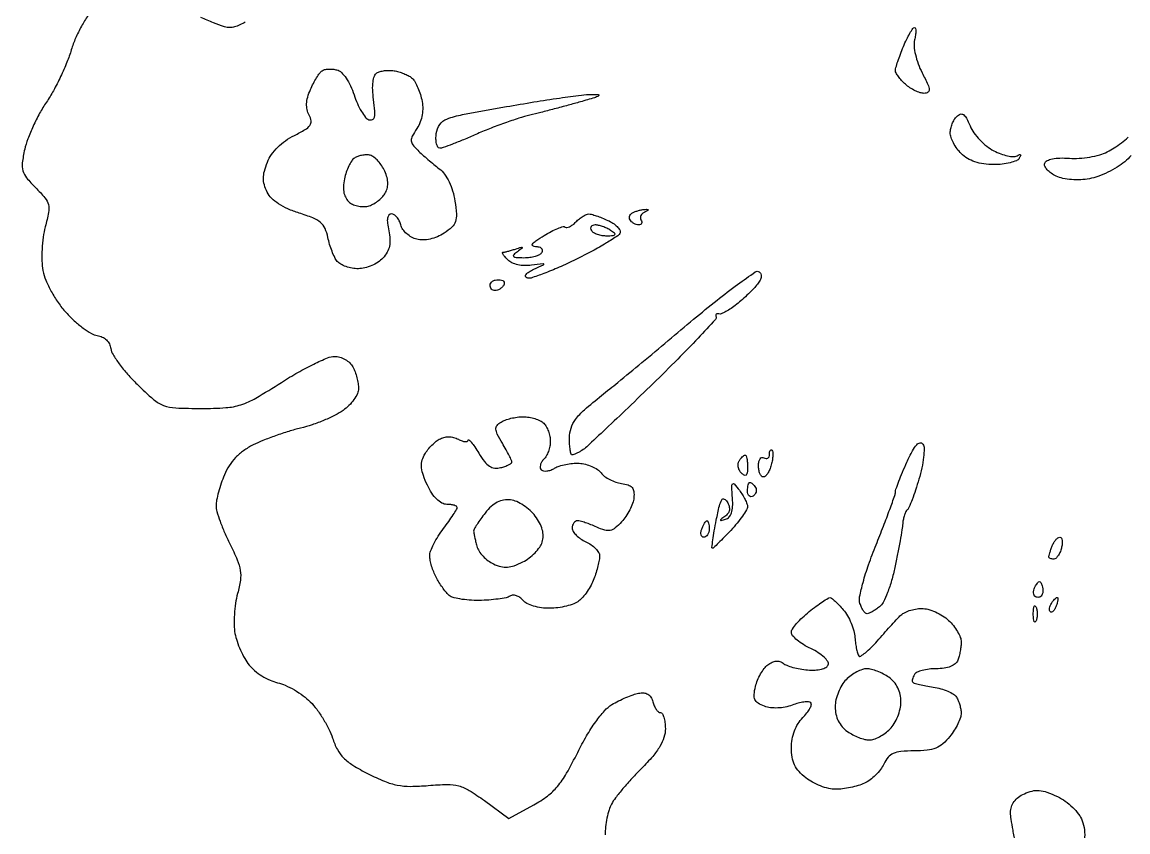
# Model space of a CAD drawing. Extents: x 0 to 102, y 0 to 135.
# Drawn here: x 35.24 to 52.32, y 54.67 to 67.17 of the extents above; entities that cross this region are included whole.
import ezdxf

# ---------------------------------------------------------------- set-up
doc = ezdxf.new("R2010")
doc.units = 0
doc.header["$MEASUREMENT"] = 0

msp = doc.modelspace()

# ---------------------------------------------------------------- linework, layer by layer
for points in [[(36.262381, 67.271974, 0.024768), (36.160425, 67.108408, 0.024182), (36.069083, 66.92382, 0.030632), (36.003853, 66.745076, -0.024577), (35.936792, 66.554172, -0.014258), (35.838657, 66.331722, -0.01423), (35.727284, 66.113791, -0.023197), (35.619244, 65.936495, 0.023419), (35.514753, 65.764853, 0.016988), (35.414202, 65.56495, 0.017226), (35.331576, 65.368218, 0.035555), (35.283559, 65.208532, 0.022858), (35.246788, 65.00093, 0.102058), (35.255859, 64.878264, 0.103539), (35.312664, 64.770096, 0.023876), (35.45192, 64.616865, -0.022157), (35.595854, 64.459575, -0.113715), (35.649096, 64.354846, -0.107778), (35.6526, 64.234654, -0.018943), (35.602203, 64.01289, 0.03062), (35.569405, 63.851194, 0.021487), (35.551607, 63.666234, 0.021728), (35.549883, 63.485107, 0.037896), (35.566313, 63.335921, 0.051395), (35.610563, 63.186628, 0.028116), (35.693173, 63.01432, 0.027037), (35.801003, 62.841307, 0.030838), (35.922617, 62.688763, 0.024493), (36.049717, 62.561229, 0.02592), (36.186396, 62.44927, 0.026701), (36.313434, 62.365841, 0.096881), (36.404287, 62.334261, -0.07458), (36.481615, 62.311163, -0.08231), (36.545873, 62.26688, -0.08395), (36.591475, 62.205072, -0.081739), (36.614754, 62.131137, 0.102729), (36.64774, 62.03982, 0.020991), (36.744272, 61.896689, 0.021289), (36.872807, 61.73706, 0.018576), (37.020206, 61.581237, 0.015754), (37.27245, 61.348816, 0.088387), (37.429514, 61.255371, 0.079046), (37.616615, 61.216933, 0.011215), (38.010378, 61.2081, 0.016239), (38.390755, 61.220457, 0.062305), (38.622915, 61.264962, 0.053805), (38.853311, 61.368226, 0.010075), (39.248446, 61.60995, -0.012841), (39.503115, 61.763814, -0.015734), (39.748895, 61.893757, -0.014256), (39.959842, 61.989574, -0.099792), (40.070094, 62.0118, -0.075024), (40.150628, 61.999648, -0.056962), (40.232516, 61.963731, -0.057486), (40.303372, 61.910758, -0.080819), (40.351223, 61.848162, -0.035298), (40.384778, 61.773192, -0.023211), (40.413074, 61.682948, -0.023369), (40.432509, 61.592083, -0.041017), (40.4388, 61.515522, -0.108422), (40.421927, 61.438626, -0.045399), (40.3687, 61.34625, -0.042101), (40.291465, 61.25411, -0.042586), (40.200163, 61.176597, -0.039282), (40.079417, 61.104176, -0.017107), (39.909128, 61.026589, -0.016806), (39.721657, 60.956089, -0.021485), (39.544513, 60.90455, 0.014985), (39.361742, 60.85394, 0.010198), (39.156961, 60.785965, 0.010284), (38.961873, 60.712208, 0.020283), (38.81078, 60.644264, 0.040003), (38.664696, 60.556078, 0.045846), (38.541579, 60.449244, 0.046867), (38.442194, 60.324004, 0.04537), (38.36663, 60.181119, 0.017223), (38.31785, 60.052048, 0.015897), (38.276633, 59.916454, 0.016124), (38.247674, 59.793366, 0.049746), (38.2392, 59.708405, 0.071137), (38.252202, 59.617479, 0.01529), (38.301594, 59.46572, 0.015675), (38.370295, 59.291989, 0.014386), (38.451604, 59.117785, -0.015606), (38.566759, 58.869488, -0.061989), (38.61299, 58.708249, -0.074993), (38.613855, 58.556451, -0.029767), (38.571616, 58.351778, 0.028542), (38.539982, 58.200365, 0.02065), (38.521466, 58.028949, 0.020964), (38.517446, 57.864116, 0.042001), (38.530635, 57.734612, 0.036551), (38.562495, 57.614129, 0.022815), (38.616297, 57.478325, 0.022857), (38.681942, 57.348623, 0.038088), (38.750054, 57.246978, 0.053157), (38.834033, 57.160844, 0.033635), (38.947941, 57.07873, 0.033577), (39.072228, 57.012399, 0.051771), (39.187784, 56.97415, -0.051061), (39.308189, 56.934484, -0.027186), (39.447872, 56.862715, -0.026762), (39.58399, 56.773047, -0.037364), (39.69443, 56.677985, -0.036941), (39.792875, 56.56381, -0.02229), (39.892799, 56.415577, -0.022265), (39.979398, 56.258567, -0.036002), (40.037027, 56.117381, 0.044452), (40.112087, 55.942006, 0.073289), (40.208138, 55.812885, 0.059058), (40.352244, 55.699434, 0.019942), (40.585953, 55.568991, 0.019822), (40.840897, 55.452205, 0.049237), (41.037283, 55.393275, 0.049684), (41.240348, 55.374163, 0.020498), (41.516553, 55.386998, -0.017423), (41.809816, 55.402433, -0.070444), (41.987103, 55.380532, -0.072659), (42.148606, 55.3106, -0.01927), (42.382285, 55.153382), (42.76067, 54.87705), (43.143685, 55.08817, 0.035477), (43.354793, 55.224885, 0.056885), (43.510289, 55.372458, 0.045086), (43.651192, 55.575019, 0.01458), (43.8228, 55.897912, -0.017312), (43.959493, 56.151754, -0.023233), (44.101586, 56.370995, -0.025714), (44.237319, 56.541295, -0.076481), (44.351737, 56.63646, -0.019545), (44.453904, 56.692546, -0.015451), (44.568396, 56.74534, -0.015718), (44.677851, 56.787759, -0.037027), (44.762337, 56.810621, -0.062578), (44.844772, 56.816009, -0.119982), (44.907747, 56.796628, -0.124638), (44.95323, 56.751147, -0.070529), (44.983517, 56.678828, 0.039633), (45.005638, 56.615284, 0.05111), (45.036133, 56.561571, 0.060722), (45.069903, 56.52457, 0.179315), (45.101667, 56.5128, -0.269498), (45.130449, 56.496072, -0.056096), (45.154447, 56.440208, -0.04482), (45.170973, 56.360362, -0.028635), (45.1764, 56.265679, -0.077664), (45.155204, 56.130042, -0.05717), (45.092498, 55.991212, -0.042948), (44.981334, 55.83691, -0.018814), (44.809794, 55.651952, 0.010443), (44.662206, 55.498066, 0.010593), (44.521887, 55.338865, 0.01043), (44.405762, 55.195381, 0.04206), (44.344494, 55.100934, 0.048954), (44.306589, 55.009648, 0.022756), (44.274791, 54.88524, 0.022288), (44.253026, 54.750507, 0.028906), (44.2458, 54.625616, 0.042504)], [(38.690881, 67.174223, -0.034378), (38.607352, 67.128929, -0.035552), (38.523887, 67.09779, -0.071623), (38.454504, 67.0878, -0.080828), (38.367282, 67.101993, -0.012214), (38.20039, 67.162354, -0.013426), (38.005354, 67.244427, -0.011247)], [(52.367511, 65.112479, -0.036976), (52.27027, 65.017539, -0.038122), (52.154148, 64.934058, -0.024429), (52.008206, 64.854662, -0.024527), (51.856727, 64.790556, -0.041489), (51.723936, 64.754037, -0.035806), (51.590911, 64.738824, -0.030152), (51.449111, 64.741377, -0.03121), (51.316489, 64.76016, -0.056168), (51.212181, 64.794184, -0.043906), (51.133682, 64.838639, -0.059814), (51.072716, 64.892383, -0.07489), (51.037152, 64.94675, -0.190126), (51.034649, 64.993047, -0.203255), (51.071062, 65.03433, -0.061562), (51.151939, 65.06149, -0.045345), (51.267815, 65.074333, -0.022963), (51.414703, 65.07049, 0.034453), (51.56473, 65.07001, 0.025508), (51.729547, 65.089329, 0.025993), (51.88401, 65.123816, 0.051448), (52.000759, 65.169696, 0.025395), (52.104448, 65.230175, 0.016659), (52.217641, 65.309646, 0.016771), (52.322963, 65.394638, 0.030689)], [(50.585217, 54.505435, -0.009202), (50.5446, 54.698266, -0.009027), (50.515418, 54.867108, -0.036983), (50.507204, 54.970664, -0.079838), (50.520922, 55.05897, -0.08022), (50.561611, 55.138372, -0.073672), (50.62874, 55.206132, -0.053919), (50.719941, 55.260214, -0.048132), (50.841932, 55.302182, -0.080329), (50.949963, 55.310281, -0.066248), (51.068948, 55.28395, -0.023725), (51.229463, 55.216553, -0.043223), (51.352107, 55.144468, -0.038255), (51.46601, 55.049647, -0.039993), (51.557816, 54.945006, -0.069333), (51.613339, 54.843796, -0.063309), (51.64752, 54.702205, -0.055869), (51.647337, 54.550269, -0.038596)]]:
    msp.add_lwpolyline(points, format="xyb")
for points in [[(49.022995, 67.0878, -0.353273), (49.038525, 67.075263, -0.051238), (49.043318, 67.031885, -0.039553), (49.038924, 66.970441, -0.022621), (49.024456, 66.89745, 0.083156), (49.017222, 66.801181, 0.033525), (49.038024, 66.670588, 0.031443), (49.080421, 66.52739, 0.030946), (49.140624, 66.38985, -0.008591), (49.22957, 66.209089, -0.086144), (49.251793, 66.128233, -0.295553), (49.231166, 66.088453, -0.130147), (49.171292, 66.0726, -0.079259), (49.109617, 66.082438, -0.034396), (49.03243, 66.113729, -0.032941), (48.953269, 66.159028, -0.037504), (48.884311, 66.212612, -0.024189), (48.825089, 66.271661, -0.028261), (48.775046, 66.333293, -0.029066), (48.739376, 66.389268, -0.128005), (48.7296, 66.426829, -0.071861), (48.736013, 66.471217, -0.008733), (48.765609, 66.565418, -0.010217), (48.805244, 66.676646, -0.008258), (48.852183, 66.794417, -0.013089), (48.902653, 66.906841, -0.019779), (48.952925, 67.001619, -0.015193), (48.998493, 67.074687, -0.250764)], [(40.104385, 66.434471, -0.13112), (40.1735, 66.395216, -0.047575), (40.246617, 66.308132, -0.041395), (40.314925, 66.189, -0.03158), (40.36997, 66.04905, 0.025692), (40.421207, 65.914143, 0.031254), (40.483236, 65.79407, 0.032662), (40.546652, 65.702286, 0.147729), (40.5995, 65.665543, 0.186581), (40.653028, 65.668475, 0.234486), (40.684112, 65.706405, 0.077697), (40.690575, 65.797566, 0.012258), (40.671003, 65.976717, -0.0221), (40.657467, 66.128161, -0.042005), (40.662236, 66.250341, -0.054755), (40.683421, 66.33986, -0.168637), (40.721802, 66.387722, -0.074458), (40.771272, 66.409348, -0.034148), (40.840504, 66.423037, -0.032861), (40.916747, 66.427711, -0.038886), (40.9887, 66.421784, -0.03226), (41.06083, 66.405318, -0.02424), (41.137664, 66.378364, -0.024724), (41.207723, 66.345783, -0.050465), (41.258212, 66.3123, -0.084029), (41.30058, 66.26367, -0.028199), (41.345277, 66.180406, -0.027139), (41.385218, 66.080984, -0.027891), (41.413739, 65.978716, -0.044487), (41.429248, 65.857537, -0.050742), (41.421886, 65.740885, -0.052137), (41.391596, 65.630842, -0.051862), (41.339162, 65.529235, 0.022692), (41.268943, 65.410663, 0.133273), (41.252999, 65.340774, 0.15722), (41.275945, 65.278411, 0.035293), (41.352834, 65.193355, 0.009269), (41.421239, 65.130052, 0.004703), (41.509519, 65.05282, 0.004669), (41.602146, 64.9748, 0.006953), (41.684765, 64.908432, -0.069751), (41.766464, 64.823952, -0.044328), (41.83703, 64.706442, -0.040421), (41.891985, 64.565339, -0.034756), (41.92692, 64.409928, -0.019785), (41.949878, 64.205913, -0.099542), (41.935532, 64.092596, -0.126714), (41.88021, 64.007497, -0.040579), (41.760221, 63.914152, -0.04414), (41.655774, 63.858197, -0.046356), (41.544806, 63.822535, -0.049174), (41.43595, 63.809405, -0.067017), (41.337825, 63.820449, -0.066361), (41.25726, 63.852481, -0.054946), (41.182089, 63.90623, -0.05694), (41.123259, 63.972431, -0.089483), (41.091329, 64.041275, 0.051399), (41.066948, 64.106348, 0.060149), (41.030757, 64.161426, 0.070075), (40.988857, 64.198875, 0.14844), (40.947598, 64.2114, 0.219105), (40.908595, 64.193447, 0.137507), (40.887073, 64.147096, 0.071192), (40.885542, 64.067618, 0.023336), (40.905348, 63.951918, -0.038305), (40.92365, 63.821699, -0.068843), (40.915643, 63.714298, -0.075395), (40.879812, 63.619788, -0.055727), (40.814358, 63.528918, -0.064936), (40.740847, 63.466301, -0.041993), (40.642187, 63.413433, -0.041737), (40.535084, 63.377399, -0.060355), (40.436047, 63.3654, -0.044134), (40.340937, 63.373812, -0.040179), (40.24563, 63.398833, -0.042552), (40.163897, 63.435539, -0.092995), (40.111261, 63.479213, -0.057826), (40.07143, 63.540381, -0.021456), (40.029596, 63.634368, -0.020925), (39.992324, 63.741774, -0.0237), (39.965894, 63.847578, 0.057521), (39.92138, 63.985446, 0.110499), (39.851679, 64.077643, 0.080403), (39.733615, 64.148881, 0.020335), (39.521725, 64.224257, -0.027929), (39.347129, 64.289369, -0.041834), (39.204116, 64.366833, -0.049345), (39.096277, 64.453797, -0.082952), (39.028108, 64.547684, -0.045358), (38.984452, 64.659628, -0.072223), (38.970442, 64.761257, -0.064296), (38.985397, 64.870847, -0.028876), (39.031432, 65.008942, -0.058899), (39.095395, 65.126816, -0.043221), (39.19144, 65.240563, -0.041036), (39.311706, 65.342101, -0.039976), (39.447958, 65.423631, 0.016865), (39.615507, 65.513655, 0.103527), (39.687966, 65.578904, 0.194214), (39.705236, 65.647182, 0.089106), (39.676412, 65.736047, -0.069171), (39.644997, 65.821239, -0.066545), (39.637438, 65.912926, -0.057218), (39.654417, 66.014924, -0.033757), (39.696439, 66.131215, -0.016379), (39.741886, 66.226024, -0.018069), (39.792079, 66.314531, -0.017744), (39.840085, 66.386619, -0.082433), (39.875393, 66.421781, -0.100439), (39.914858, 66.439339, -0.040786), (39.973406, 66.447404, -0.038244), (40.039779, 66.446004, -0.03958)], [(44.0343, 66.057437, -0.024463), (44.141375, 66.053777, -0.705724), (44.146253, 66.035336, -0.077351), (44.082952, 66.005079, -0.004002), (43.8651, 65.941613, -0.002657), (43.677185, 65.889572, -0.001779), (43.461692, 65.831949, -0.001791), (43.252494, 65.777606, -0.00353), (43.085798, 65.736192, 0.018421), (42.915552, 65.688472, 0.008059), (42.693431, 65.613322, 0.007962), (42.459908, 65.525881, 0.010546), (42.250421, 65.43847, -0.005701), (42.061107, 65.357314, -0.00779), (41.888665, 65.288837, -0.005371), (41.743265, 65.235484, -0.085442), (41.691654, 65.2266, -0.268478), (41.663064, 65.243144, -0.073482), (41.643235, 65.29353, -0.053477), (41.634256, 65.367144, -0.032881), (41.638731, 65.454448, -0.128661), (41.692223, 65.5912, -0.145422), (41.80387, 65.676638, -0.044509), (42.042398, 65.744046, -0.003157), (42.723, 65.867996, -0.003427), (43.146502, 65.939374, -0.004161), (43.544413, 66.000245, -0.003526), (43.879789, 66.046284, -0.028664)], [(49.881658, 65.569898, 0.057263), (49.940602, 65.465118, 0.03408), (50.032387, 65.355025, 0.033732), (50.140294, 65.256444, 0.048933), (50.248499, 65.186318, 0.030028), (50.356041, 65.138651, 0.036322), (50.461971, 65.107667, 0.039354), (50.552338, 65.095551, 0.15323), (50.606356, 65.109314, -0.031829), (50.643382, 65.12906, -0.327569), (50.659364, 65.125707, -0.300529), (50.661871, 65.108781, -0.02918), (50.641179, 65.070471, -0.159053), (50.596505, 65.032709, -0.035806), (50.500608, 65.001491, -0.033672), (50.379474, 64.979971, -0.027131), (50.247407, 64.9728, -0.034089), (50.091647, 64.983432, -0.047141), (49.955359, 65.015417, -0.052493), (49.839537, 65.068481, -0.062806), (49.7448, 65.142, -0.039848), (49.680051, 65.217983, -0.035418), (49.625302, 65.30623, -0.037156), (49.587539, 65.393069, -0.084178), (49.5756, 65.46348, -0.056111), (49.582996, 65.529181, -0.038799), (49.605252, 65.60068, -0.039121), (49.637878, 65.666941, -0.062497), (49.676544, 65.716704, -0.110789), (49.730951, 65.751173, -0.246107), (49.778163, 65.744588, -0.117631), (49.824667, 65.691073, -0.020802)], [(40.605875, 65.119995, 0.055752), (40.55046, 65.123409, 0.036802), (40.487063, 65.115543, 0.036881), (40.425738, 65.098523, 0.057436), (40.376624, 65.074238, 0.103415), (40.332944, 65.031023, 0.033767), (40.287896, 64.951821, 0.031989), (40.24845, 64.854668, 0.031092), (40.221281, 64.752356, 0.036361), (40.206169, 64.631799, 0.066947), (40.214221, 64.533438, 0.081201), (40.245728, 64.45396, 0.084855), (40.300547, 64.390022, 0.076935), (40.363437, 64.352396, 0.053238), (40.443269, 64.329508, 0.052459), (40.527625, 64.323762, 0.067734), (40.60403, 64.33704, 0.054426), (40.676193, 64.368927, 0.037974), (40.749675, 64.419278, 0.038365), (40.813526, 64.47916, 0.062423), (40.856414, 64.539737, 0.074404), (40.883901, 64.616739, 0.065194), (40.88938, 64.70207, 0.058141), (40.872333, 64.794579, 0.041051), (40.83305, 64.892808, 0.040287), (40.784647, 64.973006, 0.040477), (40.724077, 65.044269, 0.043637), (40.66099, 65.097213, 0.109958)], [(43.994062, 64.2114, -0.069312), (44.035824, 64.205583, -0.012591), (44.110673, 64.182267, -0.013342), (44.197505, 64.150191, -0.011749), (44.28631, 64.112222, -0.037173), (44.367699, 64.067565, -0.051848), (44.432244, 64.015396, -0.063948), (44.472185, 63.963902, -0.206693), (44.477439, 63.921872, -0.179257), (44.441296, 63.873129, -0.008471), (44.265581, 63.762704, -0.013041), (44.047304, 63.638294, -0.008927), (43.793492, 63.508052, -0.009987), (43.534305, 63.387208, -0.014305), (43.299592, 63.291359, -0.010095), (43.102898, 63.222024, -0.171567), (43.035294, 63.223452, -0.273833), (43.016738, 63.24662, -0.210748), (43.025705, 63.278441, -0.083082), (43.071033, 63.317791, -0.03071), (43.146, 63.357558, 0.001288), (43.29654, 63.426399, 0.444948), (43.299887, 63.437141, 0.301893), (43.287223, 63.443245, 0.001029), (43.109928, 63.418388, -0.04507), (43.003801, 63.412942, -0.046006), (42.899166, 63.426702, -0.049835), (42.808389, 63.457015, -0.091132), (42.744335, 63.501179, -0.016529), (42.701897, 63.54652, -0.035917), (42.673151, 63.584531, -0.067026), (42.661067, 63.610078, -0.507581), (42.667738, 63.6192, 0.055165), (42.692297, 63.621918, 0.00755), (42.742516, 63.63397, 0.008602), (42.801761, 63.650229, 0.007174), (42.864131, 63.669481, -0.003964), (42.953244, 63.697615, -0.328176), (42.966074, 63.693129, -0.402152), (42.964092, 63.681181, -0.004509), (42.8922, 63.628476, 0.034799), (42.834266, 63.580352, 0.433362), (42.834517, 63.554759, 0.17526), (42.871665, 63.539222, 0.010863), (42.992957, 63.535895, 0.03437), (43.083936, 63.541637, 0.039395), (43.169099, 63.559832, 0.043178), (43.23729, 63.586716, 0.139745), (43.2729, 63.6192, 0.170669), (43.279919, 63.651267, 0.189191), (43.26487, 63.679042, 0.119659), (43.227032, 63.697888, 0.055519), (43.172143, 63.704116, -0.156978), (43.129413, 63.717968, -0.420893), (43.125142, 63.746392, -0.081616), (43.178919, 63.797533, -0.012479), (43.303591, 63.877875, -0.016564), (43.415714, 63.941236, -0.025397), (43.517094, 63.987788, -0.022823), (43.599621, 64.016428, -0.275089), (43.630913, 64.008487, 0.248087), (43.656048, 64.000738, 0.065765), (43.697255, 64.014332, 0.0508), (43.746428, 64.044582, 0.033107), (43.796614, 64.088529, -0.027566), (43.849133, 64.135555, -0.029636), (43.905299, 64.175307, -0.030992), (43.957182, 64.203294, -0.108606)], [(44.8803, 64.282642, -0.06579), (44.904648, 64.279424, -0.475795), (44.90883, 64.270056, -0.15912), (44.895311, 64.256499, -0.022005), (44.858623, 64.239795, 0.07888), (44.821634, 64.21759, 0.105417), (44.797612, 64.186806, 0.121773), (44.790269, 64.152396, 0.131107), (44.800166, 64.119574, -0.086079), (44.812032, 64.090023, -0.164932), (44.809087, 64.064929, -0.179687), (44.791904, 64.048217, -0.104352), (44.763386, 64.0422, -0.079025), (44.727483, 64.04791, -0.053391), (44.68959, 64.064929, -0.05264), (44.655526, 64.089974, -0.069625), (44.630966, 64.119574, -0.131107), (44.621069, 64.152396, -0.121773), (44.628412, 64.186806, -0.105417), (44.652434, 64.21759, -0.07888), (44.689423, 64.239795, -0.023269), (44.736303, 64.256205, -0.017341), (44.789332, 64.270056, -0.017615), (44.840339, 64.279632, -0.037607)], [(44.092757, 64.040905, 0.081692), (44.054361, 64.035049, 0.162551), (44.029904, 64.016968, 0.184971), (44.02306, 63.989718, 0.108888), (44.0343, 63.9576, 0.122282), (44.06745, 63.925206, 0.048375), (44.125675, 63.898232, 0.044123), (44.197158, 63.880058, 0.041968), (44.271943, 63.874295, 0.011327), (44.370878, 63.877229, 0.230617), (44.396369, 63.891341, 0.400385), (44.393072, 63.913185, 0.021402), (44.3304, 63.9576, 0.033381), (44.273697, 63.989094, 0.025781), (44.208246, 64.015899, 0.026384), (44.144246, 64.034609, 0.055043)], [(42.601093, 63.1962, -0.066118), (42.647761, 63.190002, -0.138808), (42.678883, 63.171349, -0.191142), (42.689832, 63.143718, -0.139169), (42.6807, 63.1116, -0.06081), (42.654795, 63.079239, -0.051032), (42.620389, 63.051851, -0.053229), (42.583119, 63.033201, -0.089642), (42.548807, 63.027, -0.105429), (42.518433, 63.033477, -0.099231), (42.492585, 63.051851, -0.096318), (42.475259, 63.079305, -0.092995), (42.4692, 63.1116, -0.153634), (42.479354, 63.143865, -0.097988), (42.507944, 63.171349, -0.080552), (42.550662, 63.189894, -0.062283)], [(46.624028, 63.317273, -0.159109), (46.650561, 63.285878, -0.131609), (46.656018, 63.242217, -0.089712), (46.638189, 63.187739, -0.042581), (46.597558, 63.125771, -0.023998), (46.540828, 63.060228, -0.009962), (46.458324, 62.977056, -0.00983), (46.366236, 62.891292, -0.012515), (46.277839, 62.816053, -0.019754), (46.192715, 62.752591, -0.026414), (46.110505, 62.702378, -0.025593), (46.040239, 62.668926, -0.178698), (46.002889, 62.66745, 0.089984), (45.979648, 62.670599, 0.186414), (45.963133, 62.663355, 0.18746), (45.955834, 62.64693, 0.091025), (45.95895, 62.623809, -0.272264), (45.949294, 62.579828, -0.001978), (45.682675, 62.29461, -0.006675), (45.367269, 61.968695, -0.00414), (44.988738, 61.594114, -0.001771), (44.601014, 61.219402, -0.002589), (44.256736, 60.892437, -0.001255), (43.962, 60.616802, -0.046027), (43.888938, 60.5604, -0.015272), (43.84432, 60.533963, -0.017259), (43.799928, 60.511423, -0.016696), (43.761141, 60.494936, -0.084682), (43.7382, 60.490295, -0.351347), (43.721597, 60.50279, -0.022389), (43.708326, 60.566574, -0.024965), (43.698947, 60.651133, -0.015135), (43.6959, 60.751785, -0.076762), (43.719641, 60.905513, -0.085195), (43.788486, 61.038915, -0.051538), (43.926801, 61.187567, -0.01182), (44.19062, 61.407435, 0.003809), (44.442889, 61.610918, 0.001239), (44.812513, 61.915271, 0.001235), (45.221553, 62.255488, 0.00139), (45.61299, 62.584555, -0.007183), (45.974611, 62.881476, -0.011494), (46.292638, 63.123296, -0.005417), (46.564304, 63.315724, -0.298148)], [(42.98103, 61.079905, -0.041778), (43.071074, 61.072912, -0.036262), (43.163211, 61.050998, -0.037947), (43.244008, 61.018553, -0.082106), (43.29828, 60.97968, -0.070395), (43.337194, 60.927939, -0.038897), (43.369979, 60.855794, -0.037889), (43.392331, 60.77597, -0.049362), (43.3998, 60.7005, -0.04876), (43.392433, 60.625133, -0.037776), (43.370393, 60.54562, -0.038842), (43.338067, 60.47392, -0.071168), (43.29969, 60.42273, 0.059691), (43.265992, 60.379858, 0.078548), (43.247099, 60.333915, 0.096846), (43.245417, 60.292177, 0.15948), (43.261237, 60.260963, 0.160199), (43.295382, 60.243717, 0.068451), (43.347143, 60.243028, 0.057852), (43.407365, 60.257698, 0.047353), (43.467097, 60.286491, -0.059081), (43.538986, 60.319094, -0.028049), (43.637611, 60.344452, -0.027331), (43.744994, 60.359687, -0.03473), (43.845071, 60.361374, -0.048901), (43.94225, 60.346657, -0.040998), (44.040907, 60.312868, -0.042783), (44.126529, 60.266377, -0.082811), (44.183471, 60.213521, 0.070683), (44.23884, 60.159582, 0.038825), (44.319493, 60.109736, 0.037792), (44.410949, 60.071025, 0.049037), (44.4996, 60.050561, -0.045163), (44.602927, 60.027549, -0.137897), (44.662322, 59.98834, -0.149646), (44.689814, 59.926139, -0.056517), (44.690408, 59.83003, -0.059453), (44.670454, 59.74305, -0.030931), (44.626413, 59.640633, -0.030258), (44.567488, 59.539708, -0.04029), (44.501609, 59.456467, -0.032673), (44.402022, 59.362674, -0.120948), (44.324847, 59.325451, -0.124306), (44.240413, 59.328718, -0.035393), (44.116471, 59.374913, 0.012691), (44.027468, 59.412769, 0.014005), (43.93951, 59.444752, 0.013477), (43.86318, 59.467846, 0.06681), (43.818819, 59.4738, 0.139311), (43.788076, 59.465065, 0.100022), (43.761882, 59.440512, 0.085483), (43.744243, 59.403791, 0.069424), (43.7382, 59.36048, 0.145081), (43.753112, 59.310171, 0.053401), (43.800328, 59.25214, 0.047285), (43.868774, 59.196039, 0.041165), (43.9497, 59.150793, -0.044677), (44.030614, 59.104806, -0.049542), (44.099072, 59.046543, -0.055715), (44.146096, 58.985369, -0.136856), (44.1612, 58.931221, -0.046198), (44.155382, 58.868393, -0.014621), (44.135372, 58.776273, -0.014461), (44.106932, 58.674331, -0.015586), (44.073274, 58.576752, -0.033206), (44.029004, 58.480149, -0.025587), (43.968664, 58.381123, -0.026177), (43.902403, 58.2941, -0.054548), (43.840624, 58.235535, -0.072653), (43.763742, 58.193068, -0.028801), (43.648263, 58.15709, -0.027761), (43.517122, 58.132014, -0.031174), (43.389009, 58.122891, -0.036632), (43.262674, 58.131046, -0.038374), (43.140885, 58.157566, -0.041559), (43.039407, 58.197415, -0.105593), (42.977573, 58.246169, 0.066161), (42.930416, 58.289744, 0.07552), (42.87549, 58.317166, 0.08645), (42.821517, 58.324763, 0.134266), (42.776864, 58.310972, -0.091281), (42.71727, 58.286861, -0.015869), (42.597118, 58.266155, -0.016778), (42.452803, 58.250893, -0.014336), (42.3, 58.244296, -0.022113), (42.147479, 58.248834, -0.025955), (42.003991, 58.26699, -0.026235), (41.886323, 58.294568, -0.123729), (41.826911, 58.329289, -0.033637), (41.784644, 58.376666, -0.013318), (41.732886, 58.446975, -0.01311), (41.680837, 58.52612, -0.016029), (41.636561, 58.602834, -0.028291), (41.599053, 58.683587, -0.022151), (41.567376, 58.774886, -0.022639), (41.545471, 58.862723, -0.049824), (41.5386, 58.931503, -0.091537), (41.552303, 59.005725, -0.024654), (41.600728, 59.115806, -0.024108), (41.669148, 59.23757, -0.02287), (41.7501, 59.35442, 0.007751), (41.831126, 59.464137, 0.011004), (41.899472, 59.56434, 0.007275), (41.953155, 59.64958, 0.137733), (41.9616, 59.679655, 0.270435), (41.950823, 59.698123, 0.055665), (41.914729, 59.713516, 0.044563), (41.863175, 59.724119, 0.028448), (41.802039, 59.7276, -0.128408), (41.726289, 59.74738, -0.066854), (41.647693, 59.806431, -0.053677), (41.571328, 59.899774, -0.033856), (41.502437, 60.022717, -0.023887), (41.439501, 60.173545, -0.059502), (41.412454, 60.289753, -0.078046), (41.41701, 60.388795, -0.072541), (41.451535, 60.484394, -0.03943), (41.496235, 60.5541, -0.027017), (41.557033, 60.625835, -0.02731), (41.623563, 60.688956, -0.048613), (41.685503, 60.732003, -0.062749), (41.756489, 60.760758, -0.064425), (41.83175, 60.770664, -0.063833), (41.907666, 60.761101, -0.059721), (41.980565, 60.73265, 0.033064), (42.038234, 60.70653, 0.066753), (42.086761, 60.695378, 0.120836), (42.1186, 60.700123, 0.303209), (42.131116, 60.718673, -0.643093), (42.143368, 60.724189, -0.042246), (42.179413, 60.686746, -0.023205), (42.23217, 60.615223, -0.010393), (42.295088, 60.516703, 0.028087), (42.383011, 60.389205, 0.082253), (42.461097, 60.316928, 0.116582), (42.541308, 60.287601, 0.093822), (42.633171, 60.29392, 0.020397), (42.699999, 60.314341, 0.030353), (42.756362, 60.338041, 0.030522), (42.797677, 60.361682, 0.252686), (42.8076, 60.380064, 0.111874), (42.801696, 60.40612, 0.006117), (42.764344, 60.481914, 0.009253), (42.716757, 60.57143, 0.006611), (42.660346, 60.669875, -0.014704), (42.581154, 60.813414, -0.103001), (42.559981, 60.890072, -0.192746), (42.578137, 60.945484, -0.077546), (42.639196, 60.998882, -0.056974), (42.702787, 61.029597, -0.025857), (42.791628, 61.05557, -0.025198), (42.889188, 61.073559, -0.031499)], [(49.152349, 60.658606, -0.142011), (49.171441, 60.590005, -0.024715), (49.16328, 60.454416, -0.024985), (49.13697, 60.290857, -0.019624), (49.09276, 60.116775, -0.008249), (49.039858, 59.948411, -0.011469), (48.986575, 59.79962, -0.008083), (48.937609, 59.678077, -0.128005), (48.910734, 59.643, 0.117456), (48.888835, 59.615617, 0.031441), (48.868118, 59.563423, 0.03006), (48.85143, 59.499374, 0.027066), (48.841818, 59.4315, -0.018951), (48.829847, 59.335804, -0.003613), (48.800242, 59.162895, -0.003849), (48.762648, 58.961443, -0.003531), (48.720899, 58.7547, -0.019226), (48.670474, 58.552814, -0.022507), (48.606835, 58.365934, -0.022198), (48.539779, 58.214807, -0.112756), (48.481781, 58.144041, -0.018003), (48.426671, 58.104391, -0.020301), (48.37097, 58.070464, -0.020017), (48.321685, 58.045649, -0.095252), (48.291151, 58.038291, -0.20789), (48.265457, 58.048061, -0.049209), (48.235265, 58.08397, -0.042527), (48.205906, 58.13575, -0.030874), (48.181993, 58.197574, -0.128038), (48.17648, 58.302222, -0.0164), (48.229276, 58.522889, -0.017501), (48.31415, 58.794718, -0.011414), (48.430092, 59.102314, 0.003167), (48.544858, 59.392207, 0.004669), (48.64162, 59.648278, 0.002241), (48.720747, 59.866766, 0.085956), (48.7296, 59.917881, -0.085382), (48.737536, 59.964015, -0.006431), (48.781674, 60.083607, -0.008732), (48.838975, 60.225466, -0.006527), (48.906873, 60.379822, -0.014372), (48.991831, 60.552946, -0.059321), (49.057914, 60.64883, -0.171068), (49.109712, 60.677802, -0.30615)], [(46.408093, 60.489, -0.322196), (46.422635, 60.478544, -0.031559), (46.434441, 60.434327, -0.030595), (46.442706, 60.374222, -0.018873), (46.4454, 60.30288, -0.02285), (46.441418, 60.21579, -0.178281), (46.42425, 60.179721, -0.339454), (46.395796, 60.176313, -0.062607), (46.351251, 60.210909, -0.074436), (46.319537, 60.253791, -0.072722), (46.301456, 60.304418, -0.077894), (46.299321, 60.354799, -0.11056), (46.313944, 60.397029, -0.027183), (46.338443, 60.432237, -0.033717), (46.365047, 60.461983, -0.035867), (46.39003, 60.483111, -0.158891)], [(46.822744, 60.562856, -0.178385), (46.834915, 60.536481, -0.030759), (46.835911, 60.480521, -0.030131), (46.828718, 60.411579, -0.022899), (46.812877, 60.337256, -0.035233), (46.788704, 60.265801, -0.047043), (46.756452, 60.20543, -0.055551), (46.721446, 60.163503, -0.193392), (46.689333, 60.1506, -0.215331), (46.660745, 60.16351, -0.079454), (46.636553, 60.201769, -0.060428), (46.620076, 60.258098, -0.040987), (46.6146, 60.324793, -0.047867), (46.620652, 60.387869, -0.104212), (46.639451, 60.432458, -0.181468), (46.667211, 60.451658, -0.202618), (46.6992, 60.4467, 0.100119), (46.731454, 60.43478, 0.176926), (46.758949, 60.440233, 0.168389), (46.777367, 60.462498, 0.089607), (46.7838, 60.498107, -0.035907), (46.786476, 60.535324, -0.099813), (46.79524, 60.5599, -0.236239), (46.808111, 60.568065, -0.225392)], [(46.319303, 59.94408, -0.023894), (46.367537, 59.874633, -0.024855), (46.408244, 59.801786, -0.025539), (46.436917, 59.7356, -0.090776), (46.445009, 59.69028, -0.13641), (46.430909, 59.640408, -0.017355), (46.369034, 59.546248, -0.01929), (46.285631, 59.43759, -0.014949), (46.18692, 59.32575, -0.004675), (46.086282, 59.220366, -0.007263), (45.997332, 59.131567, -0.00284), (45.92, 59.057423, -0.191974), (45.903385, 59.0508, -0.450841), (45.894866, 59.060441, -0.003397), (45.910209, 59.177607, -0.009148), (45.932023, 59.316941, -0.005403), (45.9629, 59.482484, -0.008205), (46.01091, 59.70596, -0.075167), (46.047482, 59.798038, -0.39099), (46.085846, 59.809789, -0.154307), (46.129769, 59.768509, -0.05224), (46.160403, 59.697214, -0.11315), (46.164912, 59.638071, -0.127431), (46.143332, 59.587418, -0.076028), (46.095692, 59.541885, 0.004825), (46.031783, 59.496195, 0.306901), (46.027354, 59.483867, 0.416518), (46.036872, 59.478279, 0.005932), (46.107, 59.497715, 0.1428), (46.161586, 59.532388, 0.101143), (46.197838, 59.595762, 0.068519), (46.215277, 59.690958, 0.028799), (46.213553, 59.821405, -0.004603), (46.202213, 60.00526, -0.193314), (46.214752, 60.041926, -0.460157), (46.240251, 60.041845, -0.012563)], [(46.482707, 60.066, -0.145859), (46.500338, 60.060745, -0.040575), (46.523353, 60.042866, -0.037297), (46.547312, 60.017388, -0.031646), (46.568687, 59.987246, -0.108373), (46.580667, 59.953127, -0.099685), (46.577806, 59.916016, -0.095498), (46.560506, 59.881625, -0.090427), (46.53138, 59.855353, -0.136093), (46.498728, 59.845856, -0.190788), (46.470657, 59.856567, -0.140899), (46.451712, 59.887517, -0.067432), (46.4454, 59.934107, -0.026751), (46.448106, 59.984646, -0.042195), (46.456359, 60.027256, -0.051652), (46.468314, 60.057287, -0.279105)], [(42.787899, 59.795722, 0.069086), (42.679775, 59.793762, 0.079596), (42.581784, 59.761838, 0.069293), (42.488594, 59.696406, 0.038458), (42.394415, 59.593963, 0.010593), (42.325932, 59.502999, 0.014407), (42.268325, 59.417947, 0.011248), (42.2245, 59.345499, 0.136775), (42.216555, 59.314341, 0.040664), (42.219708, 59.28398, 0.006315), (42.231564, 59.224701, 0.007), (42.247443, 59.155007, 0.006041), (42.266025, 59.082263, 0.077813), (42.299683, 59.006385, 0.044595), (42.361374, 58.927215, 0.043253), (42.439444, 58.856886, 0.054879), (42.522768, 58.807259, 0.045387), (42.637873, 58.766954, 0.078835), (42.738492, 58.758, 0.071229), (42.843797, 58.780534, 0.031067), (42.974902, 58.838319, 0.042892), (43.072386, 58.899842, 0.036406), (43.16383, 58.980286, 0.037974), (43.236523, 59.066484, 0.079509), (43.275832, 59.144639, 0.078396), (43.289843, 59.236803, 0.064249), (43.276524, 59.335649, 0.05609), (43.235634, 59.439737, 0.038203), (43.167711, 59.547417, 0.049215), (43.088629, 59.634467, 0.03901), (42.987937, 59.712131, 0.040274), (42.882038, 59.769778, 0.074683)], [(45.819951, 59.4738, -0.289661), (45.832805, 59.465671, -0.046727), (45.843433, 59.436523, -0.039339), (45.850791, 59.39553, -0.024748), (45.8532, 59.3469, -0.062722), (45.847089, 59.298379, -0.08088), (45.829129, 59.257277, -0.098158), (45.802507, 59.229771, -0.152681), (45.771255, 59.22, -0.184534), (45.744134, 59.230362, -0.147206), (45.727686, 59.257277, -0.100118), (45.725358, 59.298309, -0.055937), (45.738006, 59.3469, -0.02136), (45.759082, 59.395508, -0.030395), (45.782165, 59.436523, -0.030693), (45.804189, 59.46643, -0.222225)], [(51.268731, 59.22, -0.270341), (51.291106, 59.206948, -0.094621), (51.303496, 59.170297, -0.062468), (51.304182, 59.11565, -0.035903), (51.292113, 59.0508, -0.038887), (51.269676, 58.98604, -0.050447), (51.238911, 58.931303, -0.059916), (51.204952, 58.89355, -0.181596), (51.173133, 58.8816, -0.045382), (51.144527, 58.884202, -0.065283), (51.120353, 58.891993, -0.085274), (51.104023, 58.903462, -0.199682), (51.0984, 58.916981, -0.065182), (51.101148, 58.937971, -0.008575), (51.113484, 58.981278, -0.009838), (51.130089, 59.032351, -0.008099), (51.149751, 59.086181, -0.041093), (51.174395, 59.137386, -0.049059), (51.205884, 59.180691, -0.056335), (51.239136, 59.210537, -0.155979)], [(50.995801, 58.470296, -0.052621), (51.005632, 58.425624, -0.052345), (51.005946, 58.379804, -0.057227), (50.997304, 58.339664, -0.115259), (50.980313, 58.312312, -0.098356), (50.956931, 58.29668, -0.097782), (50.9293, 58.291128, -0.098103), (50.901708, 58.296499, -0.099724), (50.878429, 58.311971, -0.149701), (50.863902, 58.339324, -0.07231), (50.862035, 58.379322, -0.061761), (50.872342, 58.425178, -0.052326), (50.893918, 58.469955, -0.024362), (50.930291, 58.522861, -0.233206), (50.954101, 58.534704, -0.286646), (50.974563, 58.522019, -0.033951)], [(47.716748, 58.288462, -0.177413), (47.742068, 58.279785, -0.014369), (47.796248, 58.233209, -0.017947), (47.858885, 58.171898, -0.012796), (47.924686, 58.09905, -0.047116), (47.988454, 58.008751, -0.030889), (48.044917, 57.894484, -0.031029), (48.086449, 57.775236, -0.050855), (48.104683, 57.669955, 0.015476), (48.114251, 57.575367, 0.019481), (48.129206, 57.488618, 0.017932), (48.146883, 57.418078, 0.126672), (48.164706, 57.387894, 0.355936), (48.193969, 57.384914, 0.024706), (48.265692, 57.437408, 0.026321), (48.352667, 57.515848, 0.015843), (48.447661, 57.617279, -0.001946), (48.547608, 57.730126, -0.001871), (48.649745, 57.843688, -0.00185), (48.740531, 57.943129, -0.006788), (48.799093, 58.00509, -0.077806), (48.85781, 58.04924, -0.039158), (48.943011, 58.086386, -0.037674), (49.039163, 58.111713, -0.045592), (49.13204, 58.1202, -0.066808), (49.230945, 58.106925, -0.037179), (49.345748, 58.066166, -0.036342), (49.457797, 58.006668, -0.048388), (49.548997, 57.936253, -0.035939), (49.623924, 57.854975, -0.034856), (49.687283, 57.763002, -0.036928), (49.731226, 57.674248, -0.096775), (49.7448, 57.604772, -0.027959), (49.741095, 57.538562, -0.017182), (49.729716, 57.461267, -0.017211), (49.713139, 57.385337, -0.029269), (49.693449, 57.323419, -0.128927), (49.652933, 57.267007, -0.077611), (49.581697, 57.224635, -0.060422), (49.482817, 57.198226, -0.035087), (49.360042, 57.1896, 0.029577), (49.247978, 57.182965, 0.035696), (49.144459, 57.163095, 0.038515), (49.062244, 57.134199, 0.151708), (49.022221, 57.099371, 0.035797), (49.003047, 57.062721, 0.048564), (48.991539, 57.027211, 0.058182), (48.98858, 56.997748, 0.198736), (48.996079, 56.980423, 0.129046), (49.019493, 56.967224, 0.007178), (49.101539, 56.946951, 0.010691), (49.20109, 56.926095, 0.007595), (49.313497, 56.906807, -0.030901), (49.428831, 56.881435, -0.033106), (49.537451, 56.842462, -0.035135), (49.625277, 56.796635, -0.114111), (49.671752, 56.750806, -0.044195), (49.698851, 56.698346, -0.026651), (49.721893, 56.632199, -0.026568), (49.737895, 56.563477, -0.04157), (49.743505, 56.503059, -0.087372), (49.732262, 56.435466, -0.027931), (49.692913, 56.341077, -0.026908), (49.636472, 56.238886, -0.02703), (49.56946, 56.143509, -0.045833), (49.462383, 56.030425, -0.084475), (49.354862, 55.964129, -0.071203), (49.219072, 55.930639, -0.024916), (49.017746, 55.9206, 0.019802), (48.81361, 55.912512, 0.082234), (48.694362, 55.882913, 0.11919), (48.614456, 55.822839, 0.065431), (48.549257, 55.718429, -0.055295), (48.498964, 55.634145, -0.035155), (48.423644, 55.548054, -0.035078), (48.336668, 55.47305, -0.053544), (48.25099, 55.422329, -0.034643), (48.154802, 55.386314, -0.0202), (48.035363, 55.355992, -0.020133), (47.912714, 55.335196, -0.031936), (47.806428, 55.3284, -0.058499), (47.698981, 55.341014, -0.032384), (47.572572, 55.379906, -0.031831), (47.447917, 55.436602, -0.044032), (47.345109, 55.50374, -0.044615), (47.240612, 55.602205, -0.069908), (47.172399, 55.704893, -0.069157), (47.134666, 55.823231, -0.042669), (47.1222, 55.96904, -0.044381), (47.13401, 56.101833, -0.04604), (47.169062, 56.228767, -0.047937), (47.224913, 56.342281, -0.058154), (47.29845, 56.43525, 0.02824), (47.362163, 56.506598, 0.044275), (47.407482, 56.575172, 0.055181), (47.430504, 56.631948, 0.271485), (47.422121, 56.664079, 0.193899), (47.387182, 56.678948, 0.035997), (47.316073, 56.6752, 0.033886), (47.228621, 56.658167, 0.025209), (47.134939, 56.628105, -0.042055), (47.026686, 56.597343, -0.038477), (46.911521, 56.583937, -0.039947), (46.800828, 56.588465, -0.058462), (46.706149, 56.611386, -0.048813), (46.608033, 56.659007, -0.149717), (46.559621, 56.713743, -0.132084), (46.546858, 56.790727, -0.034574), (46.567912, 56.91526, -0.039258), (46.599361, 57.011749, -0.031534), (46.647517, 57.109781, -0.032527), (46.703987, 57.1951, -0.067218), (46.760339, 57.251616, -0.052277), (46.825098, 57.291156, -0.086028), (46.886748, 57.308356, -0.1008), (46.943513, 57.302632, -0.098141), (46.994126, 57.275175, 0.082219), (47.050136, 57.242458, 0.023909), (47.14543, 57.211219, 0.023335), (47.257798, 57.185818, 0.023016), (47.372561, 57.170858, 0.032104), (47.487738, 57.168621, 0.050823), (47.585326, 57.183004, 0.064644), (47.656553, 57.211204, 0.18311), (47.690521, 57.25133, 0.238478), (47.684106, 57.301201, 0.055843), (47.627652, 57.367186, 0.045733), (47.537981, 57.436796, 0.030944), (47.424777, 57.499649, -0.026369), (47.308923, 57.562594, -0.034741), (47.211082, 57.632426, -0.037241), (47.141295, 57.699259, -0.185218), (47.1222, 57.749037, -0.150513), (47.138791, 57.802903, -0.02738), (47.202967, 57.886917, -0.027294), (47.291881, 57.980161, -0.021787), (47.39715, 58.07083, -0.007149), (47.505734, 58.153919, -0.010258), (47.604449, 58.224146, -0.006445), (47.688563, 58.27985, -0.138638)], [(51.227638, 58.2894, -0.38326), (51.237556, 58.280489, -0.056204), (51.237395, 58.251051, -0.040274), (51.228933, 58.208929, -0.021914), (51.212193, 58.158851, -0.035865), (51.190091, 58.111671, -0.069269), (51.164969, 58.078495, -0.118528), (51.141162, 58.063951, -0.281567), (51.121777, 58.068623, -0.156651), (51.110441, 58.090687, -0.070517), (51.109682, 58.123604, -0.059701), (51.118876, 58.161667, -0.049364), (51.137221, 58.199171, -0.02576), (51.161112, 58.233715, -0.032473), (51.186784, 58.262895, -0.034154), (51.210714, 58.283719, -0.16338)], [(50.900629, 58.14135, -0.057986), (50.913855, 58.093127, -0.037979), (50.918231, 58.0356, -0.037979), (50.913855, 57.978073, -0.057986), (50.900629, 57.92985, -0.174857), (50.884785, 57.912136, -0.447206), (50.870493, 57.917292, -0.078554), (50.860597, 57.960184, -0.017491), (50.857958, 58.0356, -0.017491), (50.860597, 58.111016, -0.078554), (50.870493, 58.153908, -0.447206), (50.884785, 58.159064, -0.174857)], [(48.287776, 57.1896, 0.084934), (48.218108, 57.17768, 0.037019), (48.13187, 57.139897, 0.03526), (48.044043, 57.085149, 0.039392), (47.9682, 57.0204, 0.061236), (47.903395, 56.937429, 0.039096), (47.848703, 56.827758, 0.038897), (47.811387, 56.709928, 0.057299), (47.799, 56.602197, 0.052863), (47.811212, 56.487018, 0.061953), (47.847307, 56.383332, 0.063804), (47.906559, 56.294102, 0.061619), (47.987024, 56.221497, 0.032678), (48.07005, 56.171085, 0.027309), (48.163989, 56.128486, 0.028182), (48.254489, 56.099018, 0.0647), (48.325424, 56.0898, 0.084934), (48.395092, 56.10172, 0.037019), (48.48133, 56.139502, 0.03526), (48.569157, 56.194251, 0.039392), (48.645, 56.259, 0.061236), (48.709805, 56.341971, 0.039096), (48.764497, 56.451642, 0.038897), (48.801813, 56.569472, 0.057299), (48.8142, 56.677203, 0.052863), (48.801988, 56.792382, 0.061953), (48.765893, 56.896068, 0.063804), (48.706641, 56.985298, 0.061619), (48.626176, 57.057903, 0.032678), (48.54315, 57.108315, 0.027309), (48.449211, 57.150914, 0.028182), (48.358711, 57.180382, 0.0647)]]:
    msp.add_lwpolyline(points, format="xyb", close=True)

doc.saveas('drawing.dxf')
